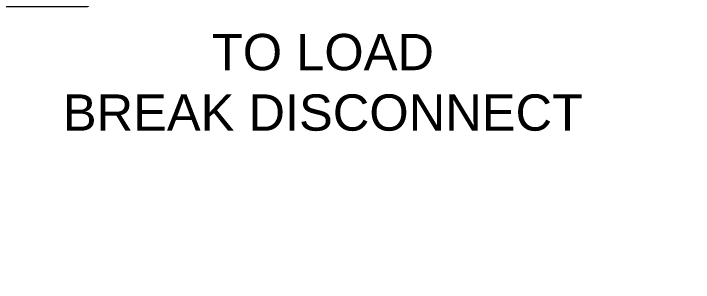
# Model space of a CAD drawing. Header units: feet. Extents: x -354 to 55127, y -297 to 4121.
# Drawn here: x 637.8 to 1013.1, y 2257.4 to 2405.6 of the extents above; entities that cross this region are included whole.
import ezdxf
from ezdxf import colors
from ezdxf.entities.mleader import LeaderData, LeaderLine
from ezdxf.enums import TextEntityAlignment as Align
from ezdxf.math import Vec2, Vec3

# ---------------------------------------------------------------- set-up
doc = ezdxf.new("R2018")
doc.units = ezdxf.units.FT
doc.header["$MEASUREMENT"] = 0
doc.layers.add('G-ANNO-TEXT', color=1, linetype='Continuous')
doc.styles.add('NEI-A', font='arial.ttf')
doc.styles.get("Standard").update_dxf_attribs({"font": 'arial.ttf'})

# ---------------------------------------------------------------- blocks, each defined once
blk = doc.blocks.new('DETAIL_TITLE')
at = {"style": 'NEI-A', "flags": 8}
blk.add_attdef('#', text='', height=0.2, dxfattribs=at).set_placement((0.5922, -0.5109), align=Align.MIDDLE_CENTER)
at = {"lineweight": 30, "flags": 104}
blk.add_attdef('DETAIL_TITLE', text='', height=0.2, dxfattribs=at).set_placement((0.9099, -0.5251), align=Align.BOTTOM_LEFT)
at = {"style": 'NEI-A'}
for tag, p in [('SCALE:', (0.9386, -0.7379)), ('1"_=_', (1.5474, -0.7379))]:
    blk.add_attdef(tag, text='', height=0.1, dxfattribs=at).set_placement(p, align=Align.BOTTOM_LEFT)

msp = doc.modelspace()

# ---------------------------------------------------------------- texts
at = {"layer": 'G-ANNO-TEXT', "insert": (968.62, 2340.74, -22.9), "char_height": 20, "width": 320.0701, "attachment_point": 9, "style": 'NEI-A', "bg_fill": 3, "box_fill_scale": 1.5, "bg_fill_color": 256, "bg_fill_transparency": 0}
msp.add_mtext('\\pxqc;TO LOAD \\PBREAK DISCONNECT', dxfattribs=at)

# ---------------------------------------------------------------- next in the draw order: block references
at = {"layer": 'G-ANNO-TEXT'}
ref = msp.add_blockref('DETAIL_TITLE', (64.44, 3394.18), dxfattribs=dict(at, xscale=128.9267043143703, yscale=128.9267043143703, zscale=128.9267043143703))
lines = msp.add_mtext('{\\LDC BLOCK TYPE-1 (3) STRINGS (78) MODULES [580W] }', dxfattribs={"layer": '0', "insert": (181.75, 3365.15), "char_height": 1362.0506, "attachment_point": 1})
ref.add_attrib('DETAIL_TITLE', '', (181.75, 3365.15)).embed_mtext(lines)

# ---------------------------------------------------------------- next in the draw order: leaders
ml = msp.add_multileader_mtext('Standard', dxfattribs=at)
ml.set_content('(TYP.) BLA DROPS', color=256, style='NEI-A')
ml.set_leader_properties()
ml.build(insert=Vec2(0, 0))
ml.multileader.update_dxf_attribs({"dogleg_length": 0.36, "arrow_head_size": 22.51})
ctx = ml.context
ctx.base_point, ctx.char_height, ctx.arrow_head_size, ctx.landing_gap_size, ctx.plane_origin = Vec3(340.96, 2409.57, -22.9), 20, 22.51, 23.05, Vec3(8306.63, -3162.3, -22.9)
ctx.text_align_type = 2
notes = []
notes.append((ctx, [(1, (1, 1, 0), (678.42, 2409.57, -22.9), (-1, 0), 46.1, [(0, [(792.76, 2514.7, -22.9), (809.55, 2497.74, -22.9)], 0, [])])]))
ctx.mtext.insert, ctx.mtext.width, ctx.mtext.alignment, ctx.mtext.flow_direction = Vec3(609.27, 2422.51, -22.9), 247.1441, 3, 5
ctx.mtext.has_bg_fill, ctx.mtext.bg_color, ctx.mtext.bg_scale_factor, ctx.mtext.bg_transparency, ctx.mtext.use_window_bg_color = 1, -1073741824, 1.5, 0, 1
for ctx, leaders in notes:
    for number, flags, end, landing, length, lines in leaders:
        leader = LeaderData()
        leader.index, (leader.has_last_leader_line, leader.has_dogleg_vector, leader.attachment_direction) = number, flags
        leader.last_leader_point, leader.dogleg_vector, leader.dogleg_length = Vec3(end), Vec3(landing), length
        for number, points, colour, breaks in lines:
            line = LeaderLine()
            line.index, line.vertices, line.color, line.breaks = number, Vec3.list(points), colors.encode_raw_color(colour), breaks
            leader.lines.append(line)
        ctx.leaders.append(leader)

doc.saveas('drawing.dxf')
